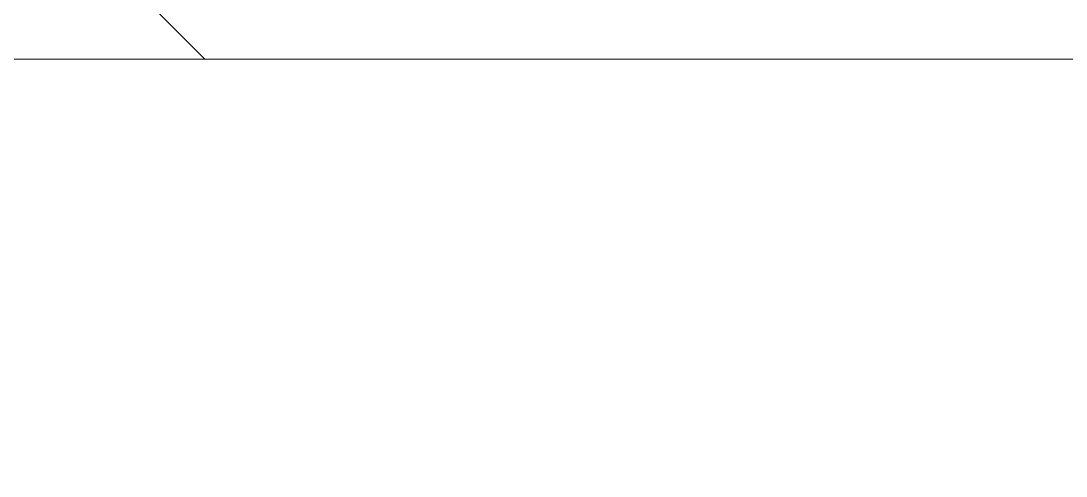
# Model space of a CAD drawing. Header units: inches. Extents: x -10205 to 13964, y -460 to 30702.
# Drawn here: x -2223.189 to -2219.329, y 10819.763 to 10821.443 of the extents above; entities that cross this region are included whole.
import ezdxf

# ---------------------------------------------------------------- set-up
doc = ezdxf.new("R2010")
doc.units = ezdxf.units.IN
doc.header["$MEASUREMENT"] = 0
doc.layers.add('A-WALL', color=113, linetype='Continuous', lineweight=9)
doc.layers.add('A-WALL-PATT-5', color=111, linetype='Continuous', lineweight=9)

msp = doc.modelspace()

# ---------------------------------------------------------------- hatches: boundary and pattern name
at = {"layer": 'A-WALL-PATT-5'}
h = msp.add_hatch(dxfattribs=at)
h.set_pattern_fill('FP_3', color=256, style=0, pattern_type=2)
h.set_pattern_definition([(0, (0, 0), (0, 9.596), []), (315, (0, 0), (9.5968532, 0), [13.571, -13.571]), (45, (0, 0), (9.5968532, 0), [13.571, -13.571])])
h.paths.add_polyline_path([(-2369.3112, 10821.3019), (-2319.5362, 10821.3019), (-2319.5362, 10822.3019), (-2369.3112, 10822.3019)], flags=0)
h.paths.add_polyline_path([(-2105.2237, 10821.3019), (-2104.2237, 10821.3019), (-2104.2237, 10822.3019), (-2138.9112, 10822.3019), (-2138.9112, 10821.3019), (-2110.7237, 10821.3019)], flags=0)
h.paths.add_polyline_path([(-2927.6737, 10821.3019), (-2906.5362, 10821.3019), (-2906.5362, 10822.3019), (-2927.6737, 10822.3019)], flags=0)
h.paths.add_polyline_path([(-2272.9348, 10821.3019), (-2214.9612, 10821.3019), (-2214.9612, 10822.3019), (-2281.5112, 10822.3019), (-2281.5112, 10821.3019), (-2274.9156, 10821.3019)], flags=0)
h.paths.add_polyline_path([(-2714.5362, 10821.3019), (-2714.5362, 10822.3019), (-2765.1737, 10822.3019), (-2765.1737, 10821.3019), (-2714.7237, 10821.3019)], flags=0)
h.paths.add_polyline_path([(-2640.2987, 10821.3019), (-2591.1737, 10821.3019), (-2591.1737, 10822.3019), (-2676.5112, 10822.3019), (-2676.5112, 10821.3019)], flags=0)
h.paths.add_polyline_path([(-2482.6232, 10821.3019), (-2407.3362, 10821.3019), (-2407.3362, 10822.3019), (-2484.5112, 10822.3019), (-2484.5112, 10821.3019), (-2484.3237, 10821.3019)], flags=0)
h.paths.add_polyline_path([(-2553.1487, 10821.3019), (-2522.5362, 10821.3019), (-2522.5362, 10822.3019), (-2553.1487, 10822.3019)], flags=0)
h.paths.add_polyline_path([(-2868.5112, 10821.3019), (-2803.1987, 10821.3019), (-2803.1987, 10822.3019), (-2868.5112, 10822.3019)], flags=0)
h = msp.add_hatch(dxfattribs=at)
h.set_pattern_fill('FP_4', color=256, style=0, pattern_type=2)
h.set_pattern_definition([(216.87, (12.795, 31.987), (95.9612857, 63.9749714), [15.994, -143.942]), (206.565, (31.987, 22.391), (-31.986981, -31.986924), [35.763, -35.763]), (198.435, (31.987, 6.397), (-63.974746, -31.987128), [20.231, -80.922])])
h.paths.add_polyline_path([(-2369.1237, 10815.8019), (-2319.5362, 10815.8019), (-2319.5362, 10821.3019), (-2369.3112, 10821.3019), (-2369.3112, 10815.8019)], flags=0)
h.paths.add_polyline_path([(-2281.5112, 10815.8019), (-2214.9612, 10815.8019), (-2214.9612, 10821.3019), (-2281.5112, 10821.3019)], flags=0)
h.paths.add_polyline_path([(-2138.9112, 10815.8019), (-2105.2237, 10815.8019), (-2105.2237, 10821.3019), (-2138.9112, 10821.3019)], flags=0)
h.paths.add_polyline_path([(-2906.5362, 10815.8019), (-2906.5362, 10821.3019), (-2927.6737, 10821.3019), (-2927.6737, 10819.8019), (-2922.9237, 10819.8019), (-2922.9237, 10815.8019), (-2906.7987, 10815.8019)], flags=0)
h.paths.add_polyline_path([(-2484.5112, 10815.8019), (-2407.3362, 10815.8019), (-2407.3362, 10821.3019), (-2484.5112, 10821.3019)], flags=0)
h.paths.add_polyline_path([(-2639.6737, 10815.8019), (-2591.1737, 10815.8019), (-2591.1737, 10821.3019), (-2676.5112, 10821.3019), (-2676.5112, 10815.8019), (-2640.2987, 10815.8019)], flags=0)
h.paths.add_polyline_path([(-2553.1487, 10815.8019), (-2522.5362, 10815.8019), (-2522.5362, 10821.3019), (-2553.1487, 10821.3019)], flags=0)
h.paths.add_polyline_path([(-2714.7237, 10815.8019), (-2714.5362, 10815.8019), (-2714.5362, 10821.3019), (-2765.1737, 10821.3019), (-2765.1737, 10815.8019), (-2718.4237, 10815.8019)], flags=0)
h.paths.add_polyline_path([(-2868.5112, 10815.8019), (-2803.1987, 10815.8019), (-2803.1987, 10821.3019), (-2868.5112, 10821.3019)], flags=0)

# ---------------------------------------------------------------- linework, layer by layer
at = {"layer": 'A-WALL'}
msp.add_line((-2214.9612, 10821.3019), (-2281.5112, 10821.3019), dxfattribs=at)

doc.saveas('drawing.dxf')
